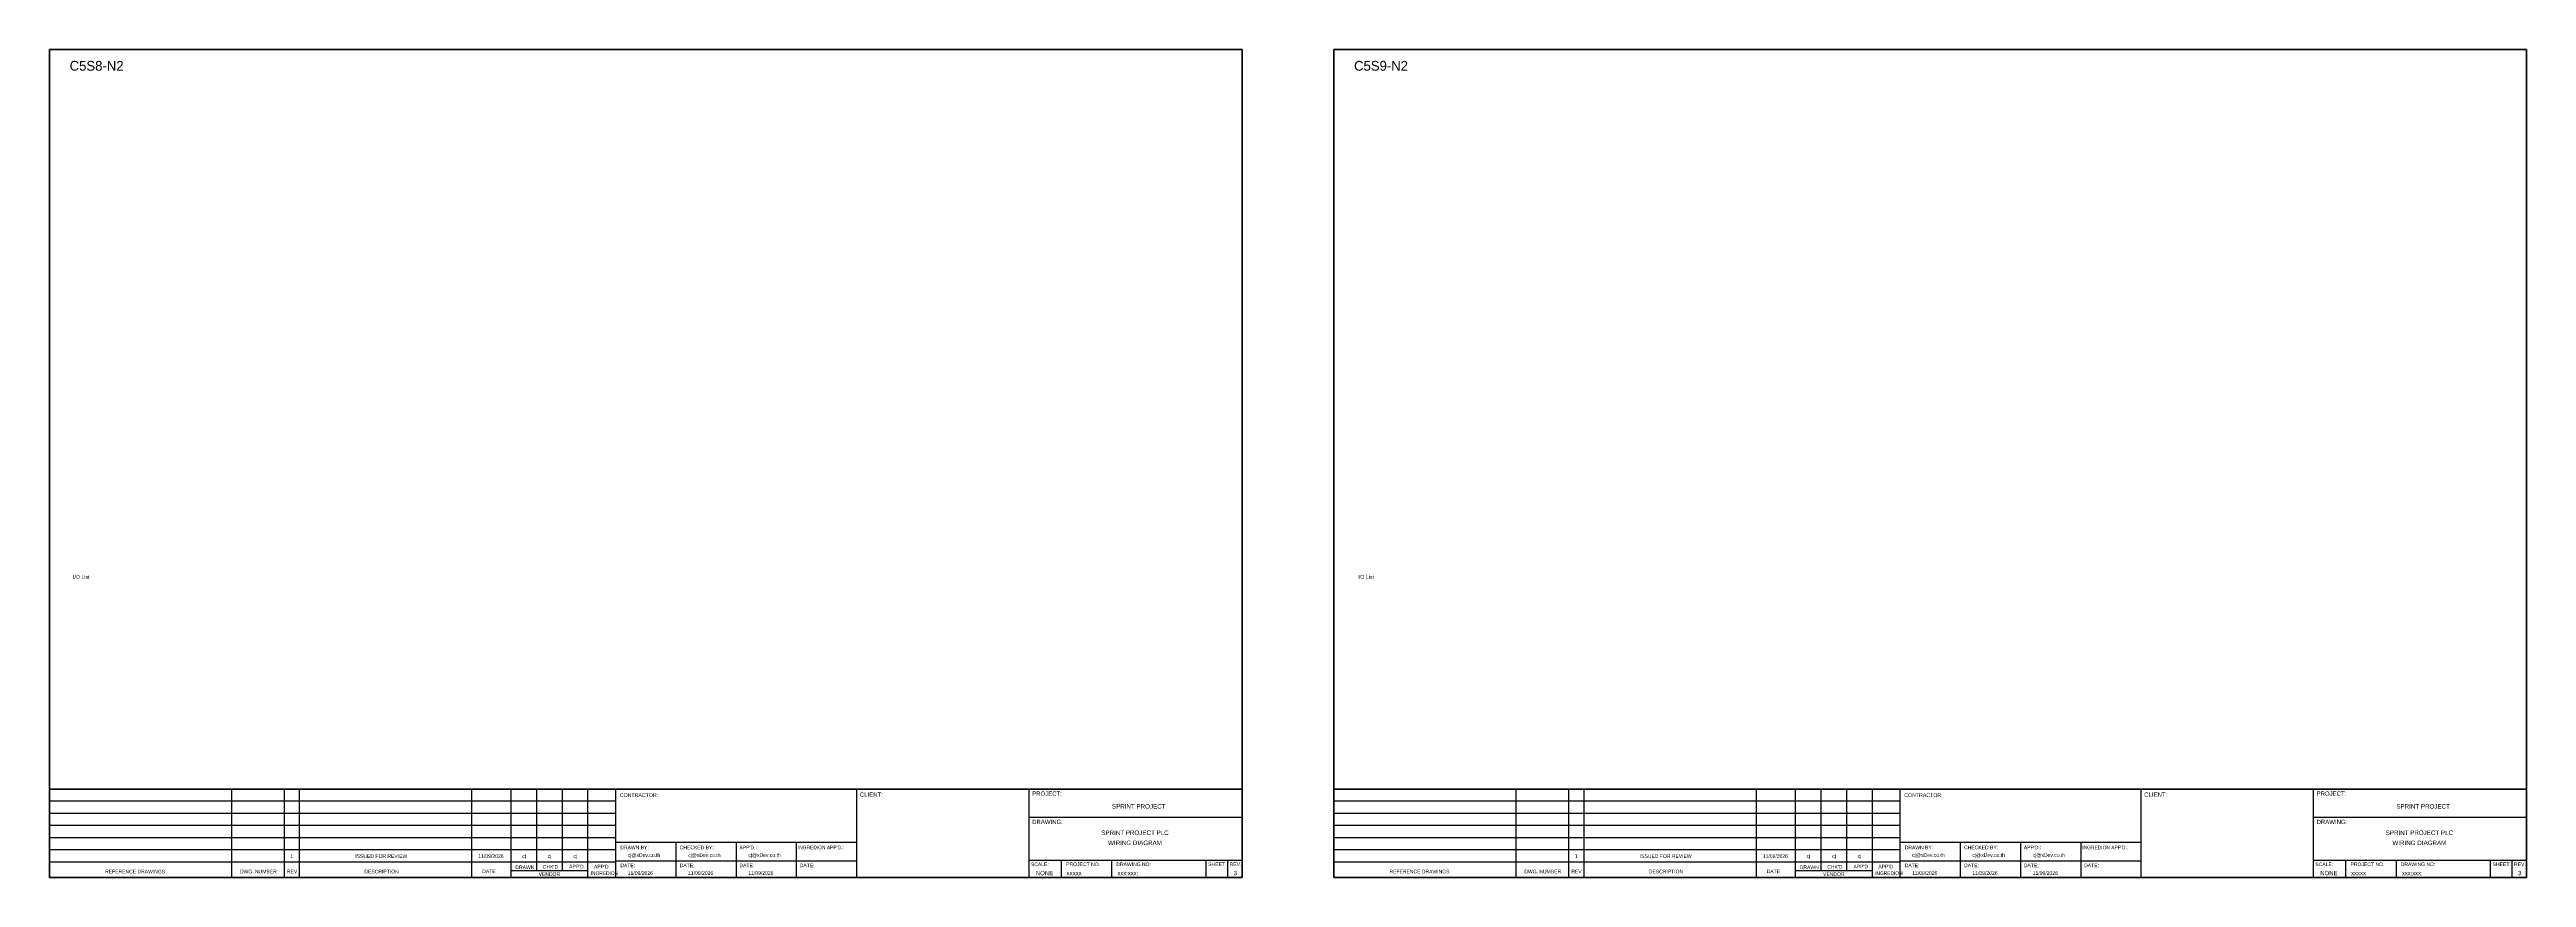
# Model space of a CAD drawing. Header units: metres. Extents: x 0 to 20667, y -39055 to 2704.
# Drawn here: x 0 to 8087, y -39055 to -36351 of the extents above; entities that cross this region are included whole.
import ezdxf
from ezdxf.enums import TextEntityAlignment as Align

# ---------------------------------------------------------------- set-up
doc = ezdxf.new("R2010")
doc.units = ezdxf.units.M

msp = doc.modelspace()

# ---------------------------------------------------------------- linework, layer by layer
at = {"color": 4}
for p, q in [((3302.3, -38998.7), (3302.3, -39054.8)), ((3467.6, -38998.7), (3467.6, -39054.8)), ((7495.6, -38998.7), (7495.6, -39054.8)), ((7660.9, -38998.7), (7660.9, -39054.8))]:
    msp.add_line(p, q, dxfattribs=at)
at = {"color": 4, "ltscale": 0.5}
for p, q in [((3774.7, -38998.7), (3774.7, -39054.8)), ((3774.7, -38998.7), (3774.7, -39054.8)), ((3845.9, -38998.7), (3845.9, -39054.8)), ((3845.9, -38998.7), (3845.9, -39054.8)), ((7968, -38998.7), (7968, -39054.8)), ((7968, -38998.7), (7968, -39054.8)), ((8039.2, -38998.7), (8039.2, -39054.8)), ((8039.2, -38998.7), (8039.2, -39054.8))]:
    msp.add_line(p, q, dxfattribs=at)
at = {"layer": 'GT_1', "color": 4}
for p, q in [((1848.8, -38805.5), (0, -38805.5)), ((595.4, -39054.8), (595.4, -38766.6)), ((767.3, -39054.8), (767.3, -38766.6)), ((816.4, -39054.8), (816.4, -38766.6)), ((1379.1, -39054.8), (1379.1, -38766.6)), ((1507.4, -39054.8), (1507.4, -38766.6)), ((1591, -39033), (1591, -38766.6)), ((1674.5, -39033), (1674.5, -38766.6)), ((1757.8, -39054.8), (1757.8, -38766.6)), ((1848.8, -39054.8), (1848.8, -38766.6)), ((2635.8, -39054.8), (2635.8, -38766.6)), ((3198.1, -39054.8), (3198.1, -38766.6)), ((3198.1, -39054.8), (3198.1, -38766.6)), ((3198.1, -39054.8), (3198.1, -38766.6)), ((6042.1, -38805.5), (4193.3, -38805.5)), ((4788.7, -39054.8), (4788.7, -38766.6)), ((4960.6, -39054.8), (4960.6, -38766.6)), ((5009.7, -39054.8), (5009.7, -38766.6)), ((5572.4, -39054.8), (5572.4, -38766.6)), ((5700.7, -39054.8), (5700.7, -38766.6)), ((5784.3, -39033), (5784.3, -38766.6)), ((5867.8, -39033), (5867.8, -38766.6)), ((5951.1, -39054.8), (5951.1, -38766.6)), ((6042.1, -39054.8), (6042.1, -38766.6)), ((6829.1, -39054.8), (6829.1, -38766.6)), ((7391.4, -39054.8), (7391.4, -38766.6)), ((7391.4, -39054.8), (7391.4, -38766.6)), ((7391.4, -39054.8), (7391.4, -38766.6)), ((1848.8, -38845.3), (0, -38845.3)), ((1848.8, -38885.2), (0, -38885.2)), ((6042.1, -38845.3), (4193.3, -38845.3)), ((6042.1, -38885.2), (4193.3, -38885.2)), ((1848.8, -38925.1), (0, -38925.1)), ((1848.8, -38965), (0, -38965)), ((2635.8, -38940.5), (1848.8, -38940.5)), ((2045.6, -39054.8), (2045.6, -38940.5)), ((2242.3, -39054.8), (2242.3, -38940.5)), ((2439.1, -39054.8), (2439.1, -38940.5)), ((6042.1, -38925.1), (4193.3, -38925.1)), ((6042.1, -38965), (4193.3, -38965)), ((6829.1, -38940.5), (6042.1, -38940.5)), ((6238.9, -39054.8), (6238.9, -38940.5)), ((6435.6, -39054.8), (6435.6, -38940.5)), ((6632.4, -39054.8), (6632.4, -38940.5)), ((1848.7, -39005), (0, -39005)), ((1757.8, -39033), (1507.4, -39033)), ((2635.8, -39001.9), (1848.8, -39001.9)), ((3198.1, -38998.7), (3893.3, -38998.7)), ((6042, -39005), (4193.3, -39005)), ((5951.1, -39033), (5700.7, -39033)), ((6829.1, -39001.9), (6042.1, -39001.9)), ((7391.4, -38998.7), (8086.6, -38998.7))]:
    msp.add_line(p, q, dxfattribs=at)
at = {"layer": 'HELPPOINT', "color": 4, "lineweight": 35}
for p, q in [((0, -39054.8), (0, -36350.6)), ((0, -36350.6), (3893.3, -36350.6)), ((0, -39054.8), (0, -36350.6)), ((0, -36350.6), (3893.3, -36350.6)), ((3893.3, -36350.6), (3893.3, -39054.8)), ((3893.3, -36350.6), (3893.3, -39054.8)), ((4193.3, -39054.8), (4193.3, -36350.6)), ((4193.3, -36350.6), (8086.6, -36350.6)), ((4193.3, -39054.8), (4193.3, -36350.6)), ((4193.3, -36350.6), (8086.6, -36350.6)), ((8086.6, -36350.6), (8086.6, -39054.8)), ((8086.6, -36350.6), (8086.6, -39054.8)), ((3893.3, -39054.8), (0, -39054.8)), ((3893.3, -39054.8), (0, -39054.8)), ((8086.6, -39054.8), (4193.3, -39054.8)), ((8086.6, -39054.8), (4193.3, -39054.8))]:
    msp.add_line(p, q, dxfattribs=at)
at = {"layer": 'HELPPOINT', "color": 4}
for p, q in [((3198.1, -38858.2), (3893.3, -38858.2)), ((3198.1, -38858.2), (3893.3, -38858.2)), ((7391.4, -38858.2), (8086.6, -38858.2)), ((7391.4, -38858.2), (8086.6, -38858.2)), ((3198.1, -38998.7), (3893.3, -38998.7)), ((7391.4, -38998.7), (8086.6, -38998.7))]:
    msp.add_line(p, q, dxfattribs=at)
at = {"layer": 'MEMBER', "color": 4, "lineweight": 35}
for p, q in [((0, -38766.6), (3893.3, -38766.6)), ((0, -38766.6), (3893.3, -38766.6)), ((4193.3, -38766.6), (8086.6, -38766.6)), ((4193.3, -38766.6), (8086.6, -38766.6))]:
    msp.add_line(p, q, dxfattribs=at)
at = {"layer": 'MEMBER', "color": 4}
for p, q in [((3198.1, -38858.2), (3893.3, -38858.2)), ((3198.1, -38858.2), (3893.3, -38858.2)), ((7391.4, -38858.2), (8086.6, -38858.2)), ((7391.4, -38858.2), (8086.6, -38858.2)), ((3198.1, -38998.7), (3893.3, -38998.7)), ((3198.1, -38998.7), (3893.3, -38998.7)), ((7391.4, -38998.7), (8086.6, -38998.7)), ((7391.4, -38998.7), (8086.6, -38998.7))]:
    msp.add_line(p, q, dxfattribs=at)

# ---------------------------------------------------------------- texts
at = {"color": 2}
for s, p in [('C5S8-N2', (65.7, -36419.8)), ('C5S9-N2', (4259, -36419.8))]:
    msp.add_text(s, height=32, dxfattribs=at).set_placement(p)
at = {"color": 4, "ltscale": 100}
for s, p in [('SPRINT PROJECT', (3555.9, -38822.6)), ('SPRINT PROJECT', (7749.2, -38822.6)), ('SPRINT PROJECT PLC', (3543.7, -38908.7)), ('WIRING DIAGRAM', (3543.7, -38941.7)), ('SPRINT PROJECT PLC', (7737, -38908.7)), ('WIRING DIAGRAM', (7737, -38941.7))]:
    msp.add_text(s, height=14.693, dxfattribs=at).set_placement(p, align=Align.MIDDLE_CENTER)
at = {"layer": 'GT_1', "color": 4}
for s, p in [('CLIENT:', (2645.3, -38791.3)), ('PROJECT:', (3208, -38788)), ('CLIENT:', (6838.6, -38791.3)), ('PROJECT:', (7401.3, -38788)), ('DRAWING:', (3208, -38880.4)), ('DRAWING:', (7401.3, -38880.4))]:
    msp.add_text(s, height=14.25, dxfattribs=at).set_placement(p)
at = {"layer": 'MEMBER', "color": 4, "ltscale": 0.8}
for s, height, p in [('I/O List', 12.35, (76.6, -38079.2)), ('I/O List', 12.35, (4269.9, -38079.2)), ('CONTRACTOR:', 12.35, (1861.9, -38792)), ('CONTRACTOR:', 12.35, (6055.2, -38792)), ('DRAWN BY:', 11.88, (1863.4, -38962.6)), ('cj@xDev.co.th', 11.875, (1887.8, -38987.6)), ('CHECKED BY:', 11.875, (2057.3, -38962.6)), ('cj@xDev.co.th', 11.875, (2084.6, -38987.6)), ("APP'D.:", 11.88, (2252.5, -38962.6)), ('cj@xDev.co.th', 11.875, (2281.3, -38987.6)), ('DRAWN BY:', 11.88, (6056.7, -38962.6)), ('cj@xDev.co.th', 11.875, (6081.1, -38987.6)), ('CHECKED BY:', 11.875, (6250.6, -38962.6)), ('cj@xDev.co.th', 11.875, (6277.9, -38987.6)), ("APP'D.:", 11.88, (6445.8, -38962.6)), ('cj@xDev.co.th', 11.875, (6474.6, -38987.6)), ('REFERENCE DRAWINGS', 11.875, (181.4, -39041.3)), ('DWG. NUMBER', 11.875, (621.6, -39041.3)), ('REV', 11.88, (775.1, -39041.3)), ('DESCRIPTION', 11.875, (1028, -39041.3)), ('DATE', 11.88, (1412.8, -39040.6)), ('DRAWN', 11.88, (1520.8, -39027.5)), ('VENDOR', 11.88, (1596.9, -39049.7)), ("CHK'D", 11.88, (1610.6, -39026.3)), ("APP'D", 11.88, (1696.2, -39025.1)), ("APP'D", 11.88, (1777.4, -39025.1)), ('DATE:', 11.88, (1863.4, -39021.2)), ('11/09/2026', 11.88, (1887.8, -39046.3)), ('DATE:', 11.88, (2057.3, -39021.2)), ('11/09/2026', 11.88, (2084.6, -39046.3)), ('DATE:', 11.88, (2252.5, -39021.2)), ('11/09/2026', 11.88, (2281.3, -39046.3)), ('DATE:', 11.88, (2449.3, -39021.2)), ('SCALE:', 11.88, (3204, -39017.7)), ('NONE', 14.23, (3220, -39047.4)), ('PROJECT NO.', 11.875, (3319.2, -39017.7)), ('xxxxx', 14.23, (3320.4, -39047.4)), ('DRAWING NO:', 11.875, (3482.9, -39017.7)), ('SHEET.', 12, (3782.7, -39017.7)), ('REV.', 12, (3852.6, -39017.7)), ('REFERENCE DRAWINGS', 11.875, (4374.7, -39041.3)), ('DWG. NUMBER', 11.875, (4814.9, -39041.3)), ('REV', 11.88, (4968.4, -39041.3)), ('DESCRIPTION', 11.875, (5221.3, -39041.3)), ('DATE', 11.88, (5606.1, -39040.6)), ('DRAWN', 11.88, (5714.1, -39027.5)), ('VENDOR', 11.88, (5790.2, -39049.7)), ("CHK'D", 11.88, (5803.9, -39026.3)), ("APP'D", 11.88, (5889.5, -39025.1)), ("APP'D", 11.88, (5970.7, -39025.1)), ('DATE:', 11.88, (6056.7, -39021.2)), ('11/09/2026', 11.88, (6081.1, -39046.3)), ('DATE:', 11.88, (6250.6, -39021.2)), ('11/09/2026', 11.88, (6277.9, -39046.3)), ('DATE:', 11.88, (6445.8, -39021.2)), ('11/09/2026', 11.88, (6474.6, -39046.3)), ('DATE:', 11.88, (6642.6, -39021.2)), ('SCALE:', 11.88, (7397.3, -39017.7)), ('NONE', 14.23, (7413.3, -39047.4)), ('PROJECT NO.', 11.875, (7512.5, -39017.7)), ('xxxxx', 14.23, (7513.7, -39047.4)), ('DRAWING NO:', 11.875, (7676.2, -39017.7)), ('SHEET.', 12, (7976, -39017.7)), ('REV.', 12, (8045.9, -39017.7))]:
    msp.add_text(s, height=height, dxfattribs=at).set_placement(p)
at = {"layer": 'MEMBER', "color": 4, "ltscale": 0.8, "width": 0.8}
for s, height, p in [("INGREDION APP'D.:", 11.875, (2443.3, -38962.6)), ("INGREDION APP'D.:", 11.875, (6636.6, -38962.6)), ('INGREDION', 11.88, (1766.6, -39046.8)), ('xxx:xxx:', 14.23, (3486.6, -39047.4)), ('INGREDION', 11.88, (5959.9, -39046.8)), ('xxx:xxx:', 14.23, (7679.9, -39047.4))]:
    msp.add_text(s, height=height, dxfattribs=at).set_placement(p)
at = {"layer": 'MEMBER', "color": 4, "ltscale": 0.8}
for s, height, p in [('1', 11.9, (790.9, -38984.9)), ('ISSUED FOR REVIEW', 11.875, (1083, -38984.9)), ('11/09/2026', 11.88, (1441.2, -38984.9)), ('cj', 11.88, (1549.1, -38984.9)), ('cj', 11.88, (1632.6, -38984.9)), ('cj', 11.88, (1716.2, -38984.9)), ('1', 11.9, (4984.2, -38984.9)), ('ISSUED FOR REVIEW', 11.875, (5276.3, -38984.9)), ('11/09/2026', 11.88, (5634.5, -38984.9)), ('cj', 11.88, (5742.4, -38984.9)), ('cj', 11.88, (5826, -38984.9)), ('cj', 11.88, (5909.5, -38984.9))]:
    msp.add_text(s, height=height, dxfattribs=at).set_placement(p, align=Align.MIDDLE_CENTER)
for p in [(3871.2, -39047.4), (8064.5, -39047.4)]:
    msp.add_text('3', height=14.2, dxfattribs=at).set_placement(p, align=Align.CENTER)

doc.saveas('drawing.dxf')
